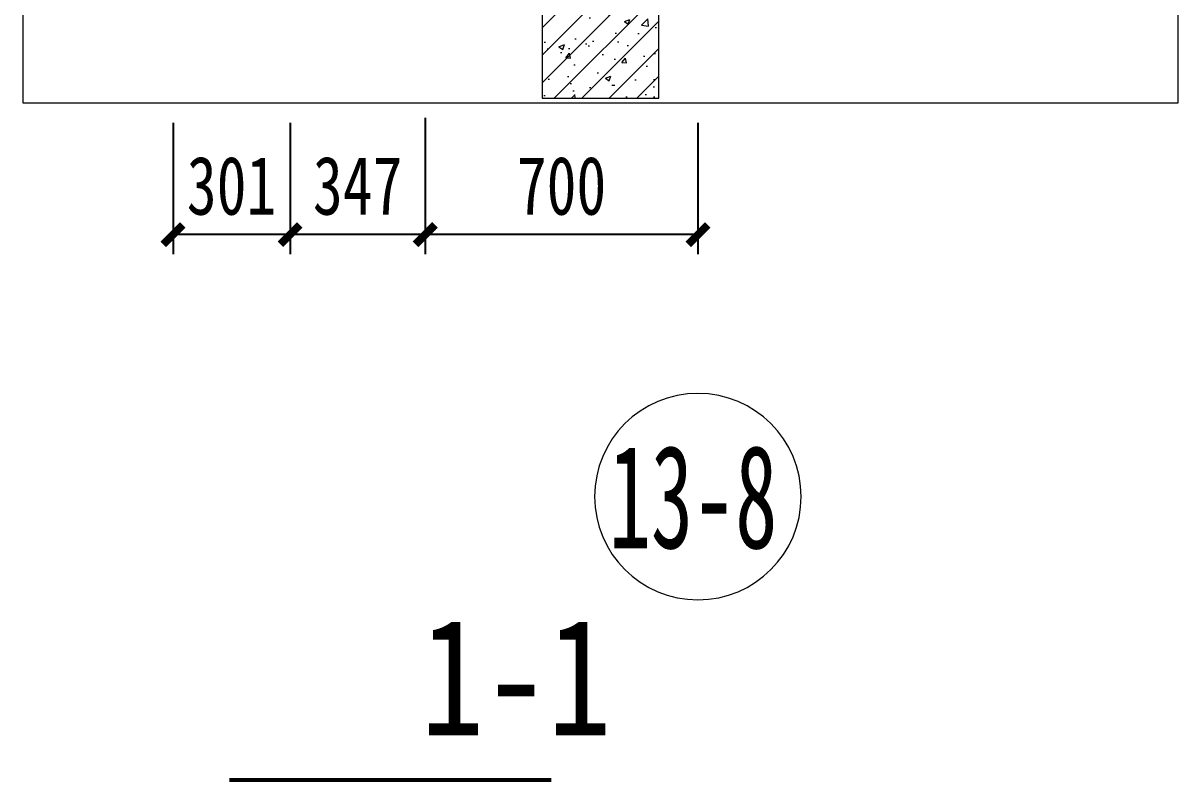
# Model space of a CAD drawing. Extents: x -280168 to 205214, y -148835 to -64913.
# Drawn here: x 50556 to 53520, y -84466 to -82518 of the extents above; entities that cross this region are included whole.
import ezdxf
from ezdxf.enums import TextEntityAlignment as Align

# ---------------------------------------------------------------- set-up
doc = ezdxf.new("R2010")
doc.units = 0
doc.header["$LTSCALE"] = 1000
doc.header["$MEASUREMENT"] = 0
doc.linetypes.add('ACAD_ISO12W100', pattern=[21, 12, -3, 0, -3, 0, -3])
for name, color, linetype, lineweight in [('20文字WZ_text', 2, 'Continuous', 20), ('2SS1_structure', 166, 'Continuous', 13), ('BX', 153, 'ACAD_ISO12W100', 13), ('TC1_hatch', 251, 'Continuous', 13), ('WZ_text', 2, 'Continuous', 20)]:
    doc.layers.add(name, color=color, linetype=linetype, lineweight=lineweight)
doc.layers.add('SY', color=2, linetype='Continuous')
doc.layers.add('尺寸层', color=7, linetype='Continuous')
doc.styles.add('Arial', font='STXIHEI_0.TTF', dxfattribs={"width": 0.75, "height": 250})
doc.styles.add('QHMY', font='STXIHEI_0.TTF', dxfattribs={"width": 0.75})
doc.styles.add('宋体', font='STXIHEI_0.TTF', dxfattribs={"width": 0.8})
doc.dimstyles.new('DIM-50', dxfattribs={"dimscale": 50, "dimtxt": 3, "dimasz": 1, "dimexe": 1, "dimexo": 1, "dimgap": 1, "dimtad": 1, "dimdec": 0, "dimzin": 0, "dimdsep": 46, "dimtxsty": 'QHMY', "dimblk": 'ARCHTICK', "dimcen": 0.09, "dimclrd": 1, "dimclre": 1, "dimclrt": 2, "dimazin": 2, "dimtfac": 1, "dimtdec": 0, "dimtix": 1, "dimtmove": 2, "dimatfit": 3, "dimfxl": 0, "dimtolj": 1, "dimtzin": 0, "dimarcsym": 0})

# ---------------------------------------------------------------- blocks, each defined once
blk = doc.blocks.new('GRID')
at = {"layer": '20文字WZ_text'}
blk.add_circle((0, 0), 4, dxfattribs=at)
at = {"layer": '20文字WZ_text', "style": 'Arial'}
blk.add_attdef('PA', text='', height=3, dxfattribs=at).set_placement((0, 0), align=Align.MIDDLE_CENTER)
blk = doc.blocks.new('_ArchTick')
at = {"color": 0, "linetype": 'ByBlock', "const_width": 0.4}
blk.add_lwpolyline([(-0.5, -0.5), (0.5, 0.5)], dxfattribs=at)
blk = doc.blocks.new('*D392')
at = {"layer": 'Defpoints', "color": 0, "transparency": 16777216}
for p in [(51588.2, -81911), (52288.2, -82724.2), (51588.2, -83061.3)]:
    blk.add_point(p, dxfattribs=at)
at = {"layer": '尺寸层', "color": 1, "lineweight": -2, "transparency": 16777216}
for p, q in [((51588.2, -82761.3), (51588.2, -83111.3)), ((52288.2, -82774.2), (52288.2, -83111.3)), ((52288.2, -83061.3), (51588.2, -83061.3))]:
    blk.add_line(p, q, dxfattribs=at)
at = {"layer": '尺寸层', "color": 1, "lineweight": -2, "transparency": 16777216, "xscale": 50, "yscale": 50, "zscale": 50, "rotation": 180}
blk.add_blockref('_ArchTick', (51588.2, -83061.3), dxfattribs=at)
at = {"layer": '尺寸层', "color": 1, "lineweight": -2, "transparency": 16777216, "xscale": 50, "yscale": 50, "zscale": 50}
blk.add_blockref('_ArchTick', (52288.2, -83061.3), dxfattribs=at)
at = {"layer": '尺寸层', "color": 2, "transparency": 16777216, "insert": (51938.2, -82936.3), "char_height": 150, "attachment_point": 5, "style": 'QHMY'}
blk.add_mtext('\\A1;700', dxfattribs=at)
blk = doc.blocks.new('*D393')
at = {"layer": 'Defpoints', "color": 0, "transparency": 16777216}
for p in [(51241.5, -82724.2), (51588.2, -82724.2), (51241.5, -83061.3)]:
    blk.add_point(p, dxfattribs=at)
at = {"layer": 'SY', "color": 1, "lineweight": -2, "transparency": 16777216}
for p, q in [((51241.5, -82774.2), (51241.5, -83111.3)), ((51588.2, -82774.2), (51588.2, -83111.3)), ((51588.2, -83061.3), (51241.5, -83061.3))]:
    blk.add_line(p, q, dxfattribs=at)
at = {"layer": 'SY', "color": 1, "lineweight": -2, "transparency": 16777216, "xscale": 50, "yscale": 50, "zscale": 50, "rotation": 180}
blk.add_blockref('_ArchTick', (51241.5, -83061.3), dxfattribs=at)
at = {"layer": 'SY', "color": 1, "lineweight": -2, "transparency": 16777216, "xscale": 50, "yscale": 50, "zscale": 50}
blk.add_blockref('_ArchTick', (51588.2, -83061.3), dxfattribs=at)
at = {"layer": 'SY', "color": 2, "transparency": 16777216, "insert": (51414.9, -82936.3), "char_height": 150, "attachment_point": 5, "style": 'QHMY'}
blk.add_mtext('\\A1;347', dxfattribs=at)
blk = doc.blocks.new('*D394')
at = {"layer": 'Defpoints', "color": 0, "transparency": 16777216}
for p in [(50940.9, -82724.2), (51241.5, -82724.2), (50940.9, -83061.3)]:
    blk.add_point(p, dxfattribs=at)
at = {"layer": 'SY', "color": 1, "lineweight": -2, "transparency": 16777216}
for p, q in [((50940.9, -82774.2), (50940.9, -83111.3)), ((51241.5, -82774.2), (51241.5, -83111.3)), ((51241.5, -83061.3), (50940.9, -83061.3))]:
    blk.add_line(p, q, dxfattribs=at)
at = {"layer": 'SY', "color": 1, "lineweight": -2, "transparency": 16777216, "xscale": 50, "yscale": 50, "zscale": 50, "rotation": 180}
blk.add_blockref('_ArchTick', (50940.9, -83061.3), dxfattribs=at)
at = {"layer": 'SY', "color": 1, "lineweight": -2, "transparency": 16777216, "xscale": 50, "yscale": 50, "zscale": 50}
blk.add_blockref('_ArchTick', (51241.5, -83061.3), dxfattribs=at)
at = {"layer": 'SY', "color": 2, "transparency": 16777216, "insert": (51091.2, -82936.3), "char_height": 150, "attachment_point": 5, "style": 'QHMY'}
blk.add_mtext('\\A1;301', dxfattribs=at)

msp = doc.modelspace()

# ---------------------------------------------------------------- hatches: boundary and pattern name
at = {"layer": 'TC1_hatch'}
h = msp.add_hatch(dxfattribs=at)
h.set_pattern_fill('钢筋混凝土', color=256, scale=20, style=0)
h.set_pattern_definition([(45, (108443.726, -159334.91), (-35.35534, 35.35534), []), (50, (108443.73, -159334.91), (143.45204, -12.55043), [15, -165]), (355, (108443.73, -159334.91), (-27.75027, 150.43843), [12, -132]), (100.4514, (108455.68, -159335.96), (115.70188, 137.8879), [12.74804, -140.22842]), (46.1842, (108443.73, -159294.91), (213.4482, -33.1038), [22.5, -247.5]), (96.6356, (108461.51, -159297.67), (186.93254, 194.82357), [19.12206, -210.3426]), (351.1842, (108443.73, -159294.9), (186.9324, 194.8237), [18, -198]), (21, (108463.73, -159304.91), (119.38141, -80.52378), [15, -165]), (326, (108463.73, -159304.91), (48.66307, 145.03), [12, -132]), (71.4514, (108473.67, -159311.62), (168.04453, 64.5061), [12.74804, -140.22842]), (37.5, (108443.726, -159334.91), (2.43197, 66.57877), [0, -130.4, 0, -134, 0, -132.5]), (7.5, (108443.726, -159334.91), (52.61391, 78.88234), [0, -76.4, 0, -127.4, 0, -50.5]), (327.5, (108399.126, -159334.91), (106.764487, -4.510974), [0, -50, 0, -156, 0, -207]), (317.5, (108379.13, -159334.91), (116.63723, 20.021), [0, -65, 0, -103.6, 0, -147])])
h.paths.add_polyline_path([(53520.3, -81961), (51888.2, -81961), (51888.2, -82711), (52188.2, -82711), (52188.2, -82111), (53520.3, -82111)])

# ---------------------------------------------------------------- linework, layer by layer
at = {"layer": '2SS1_structure', "color": 5}
msp.add_lwpolyline([(53520.3, -81961), (51888.2, -81961), (51888.2, -82711), (52188.2, -82711), (52188.2, -82111), (53520.3, -82111), (53520.3, -81961)], dxfattribs=at)
at = {"layer": 'BX', "ltscale": 20}
msp.add_lwpolyline([(53520.3, -72286.9), (53520.3, -82724.2), (50556.1, -82724.2), (50556.1, -81710.9)], dxfattribs=at)
at = {"layer": 'SY', "const_width": 10}
msp.add_lwpolyline([(51912.3, -84461.2), (51085.3, -84461.2)], dxfattribs=at)

# ---------------------------------------------------------------- block references
at = {"layer": 'WZ_text'}
ref = msp.add_blockref('GRID', (52288.2, -83733.8), dxfattribs=dict(at, xscale=-66.25, yscale=66.25, zscale=66.25))
ref.add_attrib('PA', '13-8', dxfattribs={"height": 265, "style": 'QHMY', "width": 0.6}).set_placement((52275.8, -83733.8), align=Align.MIDDLE_CENTER)

# ---------------------------------------------------------------- texts
at = {"layer": '20文字WZ_text', "style": '宋体', "width": 0.8}
msp.add_attdef('1-1', (51576.5, -84346.9), 'y', height=300, dxfattribs=at)

# ---------------------------------------------------------------- dimensions: what is measured, and where the dimension line sits
at = {"layer": 'SY'}
for base, p1, p2, picture, middle in [((50940.9, -83061.3), (51241.5, -82724.2), (50940.9, -82724.2), '*D394', (51091.2, -82936.3)), ((51241.5, -83061.3), (51588.2, -82724.2), (51241.5, -82724.2), '*D393', (51414.9, -82936.3))]:
    dim = msp.add_linear_dim(base=base, p1=p1, p2=p2, angle=180, dimstyle='DIM-50', dxfattribs=at)
    dim.commit()
    dim.dimension.update_dxf_attribs({"geometry": picture, "text_midpoint": middle})
at = {"layer": '尺寸层'}
dim = msp.add_linear_dim(base=(51588.2, -83061.3), p1=(52288.2, -82724.2), p2=(51588.2, -81911), angle=180, dimstyle='DIM-50', dxfattribs=at)
dim.commit()
dim.dimension.update_dxf_attribs({"geometry": '*D392', "text_midpoint": (51938.2, -82936.3)})

doc.saveas('drawing.dxf')
